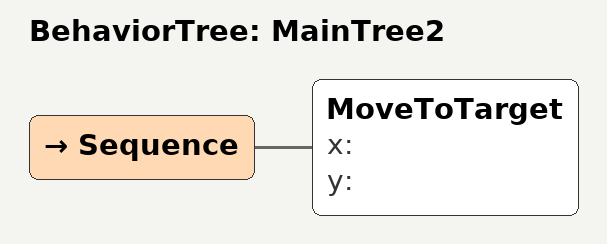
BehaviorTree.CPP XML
<?xml version="1.0" encoding="UTF-8"?>
<root BTCPP_format="4">
  <BehaviorTree ID="MainTree2">
    <Sequence>
      <MoveToTarget x=""
                    y=""/>
    </Sequence>
  </BehaviorTree>

</root>
